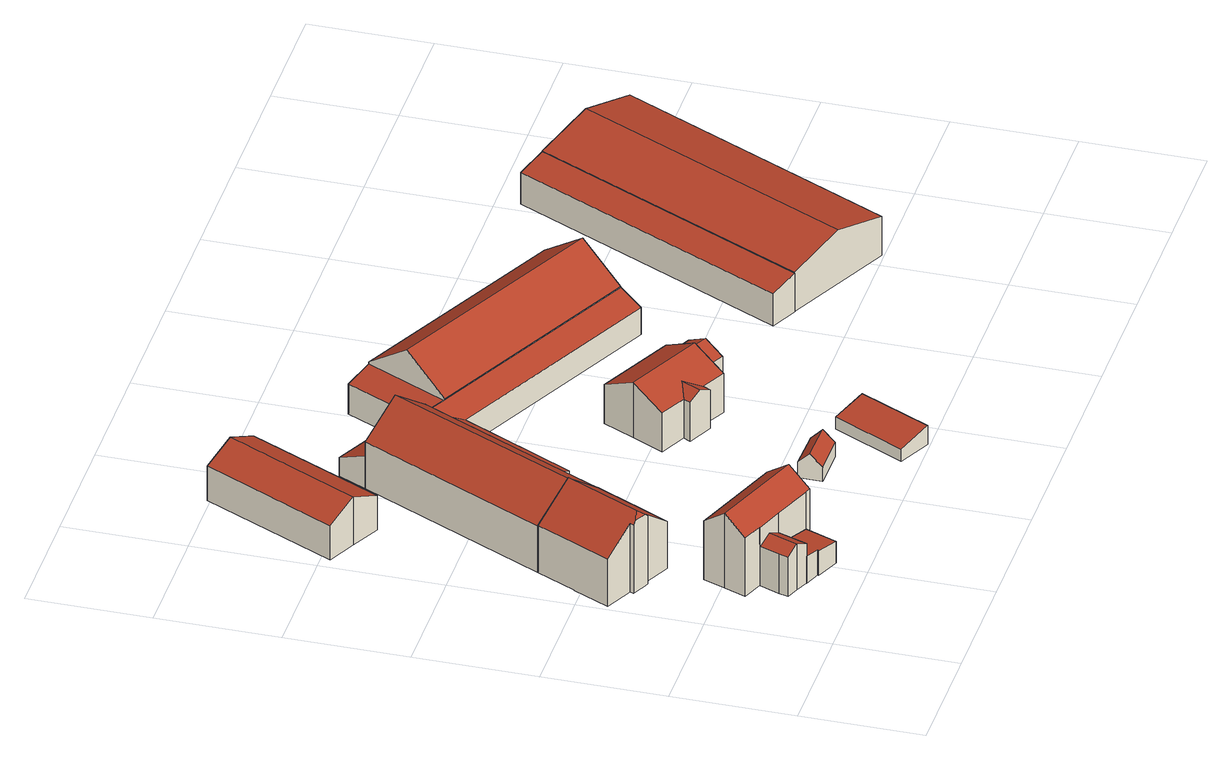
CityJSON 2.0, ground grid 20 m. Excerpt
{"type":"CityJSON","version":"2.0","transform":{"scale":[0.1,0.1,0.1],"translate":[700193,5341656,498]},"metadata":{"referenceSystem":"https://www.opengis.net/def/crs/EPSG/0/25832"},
"CityObjects":{
"building1":{"type":"Building","attributes":{"Gemeindeschluessel":"09184112","HoeheDach":"512.580","HoeheGrund":"498.880","Methode":"2000","NiedrigsteTraufeDesGebaeudes":"507.359","Geometrietyp2DReferenz":"3000","function":"31001_1000","roofType":"3300","measuredHeight":13.7,"storeysAboveGround":3},"address":[{"country":"Germany","locality":"Aschheim","thoroughfareName":"Hintermühle 1"}],"geometry":[{"type":"Solid","lod":"2","boundaries":[[[[0,1,2,3,4,5,6,7,8]],[[9,10,11,12,13,2,1,0,14,15]],[[16,17,7,6,18,19,20,21]],[[22,23,14,0,8,7,17,16,21,24]],[[10,9,25,26]],[[22,24,27,28]],[[24,21,20,27]],[[11,10,26,29]],[[30,29,26,25,31,32,28,27,20,19,18,6,5,4,3,33]],[[14,23,15]],[[31,25,9,15,23,22,28,32]],[[30,33,3,2,13,12,11,29]]]],"semantics":{"surfaces":[{"type":"WallSurface"},{"type":"RoofSurface","Dachneigung":"52.458","Dachorientierung":"115.842","Flaeche":"119.319","Z_MAX":"13.700","Z_MAX_ASL":"512.580","Z_MIN":"8.488","Z_MIN_ASL":"507.368"},{"type":"RoofSurface","Dachneigung":"52.458","Dachorientierung":"295.844","Flaeche":"119.383","Z_MAX":"13.700","Z_MAX_ASL":"512.580","Z_MIN":"8.479","Z_MIN_ASL":"507.359"},{"type":"GroundSurface"},{"type":"RoofSurface","Dachneigung":"49.650","Dachorientierung":"206.091","Flaeche":"1.283","Z_MAX":"13.700","Z_MAX_ASL":"512.580","Z_MIN":"12.899","Z_MIN_ASL":"511.779"}],"values":[[0,1,0,2,0,0,0,0,3,4,0,0]]}}]},
"building2":{"type":"Building","attributes":{"Gemeindeschluessel":"09184112","HoeheDach":"503.820","HoeheGrund":"498.917","Methode":"2000","NiedrigsteTraufeDesGebaeudes":"502.820","Geometrietyp2DReferenz":"3000","function":"31001_2000","roofType":"1000","measuredHeight":4.9,"storeysAboveGround":1},"geometry":[{"type":"Solid","lod":"2","boundaries":[[[[34,35,36,37]],[[38,39,40,41]],[[39,42,43,40]],[[40,43,44,37,36,41]],[[42,45,44,43]],[[35,38,41,36]],[[45,34,37,44]],[[34,45,42,39,38,35]]]],"semantics":{"surfaces":[{"type":"WallSurface"},{"type":"GroundSurface"},{"type":"RoofSurface","Dachneigung":"82.043","Dachorientierung":"110.423","Flaeche":"39.121","Z_MAX":"4.903","Z_MAX_ASL":"503.820","Z_MIN":"3.903","Z_MIN_ASL":"502.820"}],"values":[[0,0,0,1,0,0,0,2]]}}]},
"building3":{"type":"Building","attributes":{"Gemeindeschluessel":"09184112","HoeheDach":"512.429","HoeheGrund":"498.968","Methode":"2000","NiedrigsteTraufeDesGebaeudes":"506.094","Geometrietyp2DReferenz":"3000","function":"31001_2000","roofType":"3100","measuredHeight":13.46,"storeysAboveGround":4},"geometry":[{"type":"Solid","lod":"2","boundaries":[[[[46,47,48,49,50,51,52,53,54,55,56,57,58]],[[59,60,56,55]],[[48,61,62,63,64,49]],[[63,62,65,66,67]],[[68,69,70,71]],[[57,72,67,66,73,58]],[[66,65,74,73]],[[72,60,59,71,70,75,64,63,67]],[[69,68,53,52]],[[74,76,47,46]],[[73,74,46,58]],[[71,59,55,54]],[[64,75,50,49]],[[60,72,57,56]],[[76,61,48,47]],[[75,70,51,50]],[[68,71,54,53]],[[65,62,61,76,74]],[[70,69,52,51]]]],"semantics":{"surfaces":[{"type":"GroundSurface"},{"type":"WallSurface"},{"type":"RoofSurface","Dachneigung":"53.525","Dachorientierung":"20.572","Flaeche":"79.507","Z_MAX":"13.461","Z_MAX_ASL":"512.429","Z_MIN":"10.569","Z_MIN_ASL":"509.537"},{"type":"RoofSurface","Dachneigung":"62.616","Dachorientierung":"110.140","Flaeche":"13.583","Z_MAX":"8.337","Z_MAX_ASL":"507.305","Z_MIN":"7.126","Z_MIN_ASL":"506.094"},{"type":"RoofSurface","Dachneigung":"53.460","Dachorientierung":"200.552","Flaeche":"79.655","Z_MAX":"13.461","Z_MAX_ASL":"512.429","Z_MIN":"10.532","Z_MIN_ASL":"509.500"},{"type":"RoofSurface","Dachneigung":"62.637","Dachorientierung":"290.163","Flaeche":"13.343","Z_MAX":"8.337","Z_MAX_ASL":"507.305","Z_MIN":"7.140","Z_MIN_ASL":"506.108"}],"values":[[0,1,1,1,2,1,3,4,1,1,1,1,1,1,1,1,1,5,1]]}}]},
"building4":{"type":"Building","attributes":{"Gemeindeschluessel":"09184112","HoeheDach":"512.435","HoeheGrund":"498.930","Methode":"1000","NiedrigsteTraufeDesGebaeudes":"507.306","Geometrietyp2DReferenz":"3000","function":"31001_2000","roofType":"3100","measuredHeight":13.51,"storeysAboveGround":2},"geometry":[{"type":"Solid","lod":"2","boundaries":[[[[77,3,4,6,78,79,80,81,82]],[[83,84,81,80]],[[84,85,82,81]],[[3,86,87,88,6,4]],[[89,90,88,87]],[[91,85,84,83,89,87,86]],[[83,80,79,78,90,89]],[[77,82,85,91,86,3]],[[88,90,78,6]]]],"semantics":{"surfaces":[{"type":"GroundSurface"},{"type":"WallSurface"},{"type":"RoofSurface","Dachneigung":"52.947","Dachorientierung":"295.811","Flaeche":"291.404","Z_MAX":"13.505","Z_MAX_ASL":"512.435","Z_MIN":"8.379","Z_MIN_ASL":"507.309"},{"type":"RoofSurface","Dachneigung":"52.956","Dachorientierung":"115.810","Flaeche":"291.281","Z_MAX":"13.505","Z_MAX_ASL":"512.435","Z_MIN":"8.376","Z_MIN_ASL":"507.306"}],"values":[[0,1,1,1,2,3,1,1,1]]}}]},
"building5":{"type":"Building","attributes":{"Gemeindeschluessel":"09184112","HoeheDach":"507.147","HoeheGrund":"498.441","Methode":"2000","NiedrigsteTraufeDesGebaeudes":"504.636","Geometrietyp2DReferenz":"3000","function":"31001_2000","roofType":"3100","measuredHeight":8.71,"storeysAboveGround":1},"geometry":[{"type":"Solid","lod":"2","boundaries":[[[[92,93,94,95,96]],[[97,98,99,100,101,102,103]],[[92,96,103,102]],[[104,94,100,99]],[[94,93,101,100]],[[95,105,98,97]],[[93,92,102,101]],[[94,104,105,95]],[[96,95,97,103]],[[105,104,99,98]]]],"semantics":{"surfaces":[{"type":"RoofSurface","Dachneigung":"64.859","Dachorientierung":"115.645","Flaeche":"144.137","Z_MAX":"8.706","Z_MAX_ASL":"507.147","Z_MIN":"6.196","Z_MIN_ASL":"504.636"},{"type":"GroundSurface"},{"type":"WallSurface"},{"type":"RoofSurface","Dachneigung":"64.915","Dachorientierung":"295.722","Flaeche":"144.407","Z_MAX":"8.706","Z_MAX_ASL":"507.147","Z_MIN":"6.196","Z_MIN_ASL":"504.636"}],"values":[[0,1,2,2,2,2,2,3,2,2]]}}]},
"building6":{"type":"Building","attributes":{"Gemeindeschluessel":"09184112","HoeheDach":"503.990","HoeheGrund":"499.400","Methode":"2000","NiedrigsteTraufeDesGebaeudes":"501.917","Geometrietyp2DReferenz":"3000","function":"31001_2000","roofType":"3100","measuredHeight":4.59,"storeysAboveGround":1},"geometry":[{"type":"Solid","lod":"2","boundaries":[[[[106,107,108,109,110,111]],[[107,112,113,108]],[[114,106,111,115]],[[116,110,109,108,113,117]],[[116,117,113,112,114,115]],[[112,107,106,114]],[[115,111,110,116]]]],"semantics":{"surfaces":[{"type":"WallSurface"},{"type":"RoofSurface","Dachneigung":"43.438","Dachorientierung":"181.474","Flaeche":"18.858","Z_MAX":"4.590","Z_MAX_ASL":"503.990","Z_MIN":"2.517","Z_MIN_ASL":"501.917"},{"type":"GroundSurface"},{"type":"RoofSurface","Dachneigung":"46.572","Dachorientierung":"1.476","Flaeche":"18.111","Z_MAX":"4.590","Z_MAX_ASL":"503.990","Z_MIN":"2.757","Z_MIN_ASL":"502.157"}],"values":[[0,0,1,2,0,3,0]]}}]},
"building7":{"type":"Building","attributes":{"Gemeindeschluessel":"09184112","HoeheDach":"504.826","HoeheGrund":"498.930","Methode":"2000","NiedrigsteTraufeDesGebaeudes":"502.285","Geometrietyp2DReferenz":"3000","function":"31001_2000","roofType":"2100","measuredHeight":5.9,"storeysAboveGround":1},"geometry":[{"type":"Solid","lod":"2","boundaries":[[[[118,119,120,78]],[[121,118,78,80]],[[122,121,80,123]],[[119,122,123,120]],[[120,123,80,78]],[[122,119,118,121]]]],"semantics":{"surfaces":[{"type":"WallSurface"},{"type":"GroundSurface"},{"type":"RoofSurface","Dachneigung":"63.557","Dachorientierung":"26.164","Flaeche":"76.035","Z_MAX":"5.896","Z_MAX_ASL":"504.826","Z_MIN":"3.355","Z_MIN_ASL":"502.285"}],"values":[[0,0,0,0,1,2]]}}]},
"building8":{"type":"Building","attributes":{"Gemeindeschluessel":"09184112","HoeheDach":"502.632","HoeheGrund":"499.240","Methode":"1000","NiedrigsteTraufeDesGebaeudes":"501.365","Geometrietyp2DReferenz":"3000","function":"31001_2000","roofType":"2100","measuredHeight":3.39,"storeysAboveGround":1},"geometry":[{"type":"Solid","lod":"2","boundaries":[[[[124,125,126,127]],[[124,128,129,125]],[[129,128,130,131]],[[125,129,131,126]],[[128,124,127,130]],[[130,127,126,131]]]],"semantics":{"surfaces":[{"type":"WallSurface"},{"type":"RoofSurface","Dachneigung":"78.289","Dachorientierung":"296.043","Flaeche":"81.403","Z_MAX":"3.392","Z_MAX_ASL":"502.632","Z_MIN":"2.125","Z_MIN_ASL":"501.365"},{"type":"GroundSurface"}],"values":[[0,1,0,0,0,2]]}}]},
"building9":{"type":"Building","attributes":{"Gemeindeschluessel":"09184112","HoeheDach":"505.837","HoeheGrund":"499.090","Methode":"1000","NiedrigsteTraufeDesGebaeudes":"504.479","Geometrietyp2DReferenz":"3000","function":"31001_2000","roofType":"2100","measuredHeight":6.75,"storeysAboveGround":1},"geometry":[{"type":"Solid","lod":"2","boundaries":[[[[132,133,134,135]],[[136,137,138,139,140,133,132]],[[141,142,143,144,145,135,134]],[[137,136,145,144]],[[138,137,144,143]],[[136,132,135,145]],[[133,140,141,134]],[[139,138,143,142]],[[140,139,142,141]]]],"semantics":{"surfaces":[{"type":"WallSurface"},{"type":"RoofSurface","Dachneigung":"73.592","Dachorientierung":"295.870","Flaeche":"71.730","Z_MAX":"6.747","Z_MAX_ASL":"505.837","Z_MIN":"5.389","Z_MIN_ASL":"504.479"},{"type":"GroundSurface"}],"values":[[0,1,2,0,0,0,0,0,0]]}}]},
"building10":{"type":"Building","attributes":{"Gemeindeschluessel":"09184112","HoeheDach":"509.473","HoeheGrund":"499.513","Methode":"2000","NiedrigsteTraufeDesGebaeudes":"502.977","Geometrietyp2DReferenz":"3000","function":"31001_1000","roofType":"3100","measuredHeight":9.96,"storeysAboveGround":3},"address":[{"country":"Germany","locality":"Aschheim","thoroughfareName":"Hintermühle 2"}],"geometry":[{"type":"Solid","lod":"2","boundaries":[[[[146,147,148,149]],[[146,149,150,151]],[[152,153,154,155]],[[156,157,158,159]],[[160,161,162,163,164,165]],[[166,152,155,167,168]],[[169,148,147,154,153]],[[169,170,171,172]],[[173,174,158,157,175,176,177,178]],[[179,168,167,180]],[[176,181,182,183]],[[164,174,173,165]],[[184,178,177,185]],[[181,152,166,182]],[[152,181,176,175,170,169,153]],[[163,159,158,174,164]],[[184,161,160,178]],[[170,175,186,171]],[[171,186,156,159,163,162,161,184,185,183,182,166,168,179,151,150,172]],[[175,157,156,186]],[[185,177,176,183]],[[173,178,160,165]],[[167,155,154,147,146,180]],[[180,146,151,179]],[[150,149,148,169,172]]]],"semantics":{"surfaces":[{"type":"RoofSurface","Dachneigung":"61.747","Dachorientierung":"205.930","Flaeche":"8.256","Z_MAX":"5.257","Z_MAX_ASL":"504.770","Z_MIN":"4.017","Z_MIN_ASL":"503.530"},{"type":"WallSurface"},{"type":"RoofSurface","Dachneigung":"62.739","Dachorientierung":"205.921","Flaeche":"85.064","Z_MAX":"9.960","Z_MAX_ASL":"509.473","Z_MIN":"6.984","Z_MIN_ASL":"506.497"},{"type":"RoofSurface","Dachneigung":"62.641","Dachorientierung":"115.907","Flaeche":"6.344","Z_MAX":"8.157","Z_MAX_ASL":"507.670","Z_MIN":"6.976","Z_MIN_ASL":"506.489"},{"type":"RoofSurface","Dachneigung":"62.712","Dachorientierung":"25.924","Flaeche":"91.516","Z_MAX":"9.960","Z_MAX_ASL":"509.473","Z_MIN":"6.957","Z_MIN_ASL":"506.470"},{"type":"GroundSurface"},{"type":"RoofSurface","Dachneigung":"62.627","Dachorientierung":"295.919","Flaeche":"6.316","Z_MAX":"8.157","Z_MAX_ASL":"507.670","Z_MIN":"6.989","Z_MIN_ASL":"506.502"},{"type":"RoofSurface","Dachneigung":"61.740","Dachorientierung":"25.965","Flaeche":"12.814","Z_MAX":"5.257","Z_MAX_ASL":"504.770","Z_MIN":"3.464","Z_MIN_ASL":"502.977"}],"values":[[0,1,1,1,1,1,1,1,2,1,1,3,1,1,4,1,1,1,5,1,1,6,7,1,1]]}}]},
"building11":{"type":"Building","attributes":{"Gemeindeschluessel":"09184112","HoeheDach":"505.998","HoeheGrund":"499.230","Methode":"2000","NiedrigsteTraufeDesGebaeudes":"504.060","Geometrietyp2DReferenz":"3000","function":"51009_1610","roofType":"2100","measuredHeight":6.77},"geometry":[{"type":"Solid","lod":"2","boundaries":[[[[187,188,189,190,191]],[[188,192,193,194]],[[195,196,197,198]],[[199,200,201,202,194,193,203,198,197]],[[195,198,203,193,192,204]],[[196,195,204,192,188,187]],[[189,188,194,202,201,190]],[[197,196,187,199]],[[187,191,200,199]],[[191,190,201,200]]]],"semantics":{"surfaces":[{"type":"RoofSurface","Dachneigung":"66.085","Dachorientierung":"115.823","Flaeche":"107.246","Z_MAX":"6.768","Z_MAX_ASL":"505.998","Z_MIN":"4.830","Z_MIN_ASL":"504.060"},{"type":"WallSurface"},{"type":"GroundSurface"},{"type":"RoofSurface","Dachneigung":"64.965","Dachorientierung":"205.860","Flaeche":"189.939","Z_MAX":"6.768","Z_MAX_ASL":"505.998","Z_MIN":"4.830","Z_MIN_ASL":"504.060"}],"values":[[0,1,1,2,1,3,1,1,1,1]]}}]},
"building12":{"type":"Building","attributes":{"Gemeindeschluessel":"09184112","HoeheDach":"504.770","HoeheGrund":"499.534","Methode":"2000","NiedrigsteTraufeDesGebaeudes":"502.970","Geometrietyp2DReferenz":"3000","function":"31001_2000","roofType":"3100","measuredHeight":5.24,"storeysAboveGround":1},"geometry":[{"type":"Solid","lod":"2","boundaries":[[[[205,206,207,208]],[[146,180,179,151]],[[206,149,150,207]],[[180,209,210,179]],[[149,146,151,150]],[[208,207,150,151,179,210,211]],[[209,180,146,212]],[[208,211,210,209,212,205]],[[212,146,149,206,205]]]],"semantics":{"surfaces":[{"type":"WallSurface"},{"type":"GroundSurface"},{"type":"RoofSurface","Dachneigung":"61.622","Dachorientierung":"25.994","Flaeche":"15.295","Z_MAX":"5.236","Z_MAX_ASL":"504.770","Z_MIN":"3.436","Z_MIN_ASL":"502.970"},{"type":"RoofSurface","Dachneigung":"61.621","Dachorientierung":"205.997","Flaeche":"15.285","Z_MAX":"5.236","Z_MAX_ASL":"504.770","Z_MIN":"3.436","Z_MIN_ASL":"502.970"}],"values":[[0,0,0,0,0,1,2,0,3]]}}]},
"building13":{"type":"Building","attributes":{"Gemeindeschluessel":"09184112","HoeheDach":"511.602","HoeheGrund":"499.030","Methode":"1000","NiedrigsteTraufeDesGebaeudes":"506.057","Geometrietyp2DReferenz":"3000","function":"31001_2000","roofType":"3100","measuredHeight":12.57,"storeysAboveGround":1},"geometry":[{"type":"Solid","lod":"2","boundaries":[[[[213,214,215,216,217,218]],[[219,220,216,215,214,221]],[[213,218,217,222,223,224]],[[222,220,219,223]],[[223,219,221,224]],[[224,221,214,213]],[[220,222,217,216]]]],"semantics":{"surfaces":[{"type":"GroundSurface"},{"type":"WallSurface"},{"type":"RoofSurface","Dachneigung":"53.656","Dachorientierung":"25.868","Flaeche":"374.846","Z_MAX":"12.572","Z_MAX_ASL":"511.602","Z_MIN":"7.027","Z_MIN_ASL":"506.057"},{"type":"RoofSurface","Dachneigung":"53.655","Dachorientierung":"205.865","Flaeche":"375.087","Z_MAX":"12.572","Z_MAX_ASL":"511.602","Z_MIN":"7.027","Z_MIN_ASL":"506.057"}],"values":[[0,1,1,2,3,1,1]]}}]},
"building14":{"type":"Building","attributes":{"Gemeindeschluessel":"09184112","HoeheDach":"505.917","HoeheGrund":"498.950","Methode":"1000","NiedrigsteTraufeDesGebaeudes":"504.628","Geometrietyp2DReferenz":"3000","function":"51009_1610","roofType":"2100","measuredHeight":6.97},"geometry":[{"type":"Solid","lod":"2","boundaries":[[[[225,226,227,228]],[[226,225,229,230]],[[230,229,231,232]],[[229,225,228,231]],[[226,230,232,227]],[[228,227,232,231]]]],"semantics":{"surfaces":[{"type":"WallSurface"},{"type":"RoofSurface","Dachneigung":"75.258","Dachorientierung":"295.588","Flaeche":"253.173","Z_MAX":"6.967","Z_MAX_ASL":"505.917","Z_MIN":"5.678","Z_MIN_ASL":"504.628"},{"type":"GroundSurface"}],"values":[[0,1,0,0,0,2]]}}]},
"building15":{"type":"Building","attributes":{"Gemeindeschluessel":"09184112","HoeheDach":"508.644","HoeheGrund":"498.980","Methode":"1000","NiedrigsteTraufeDesGebaeudes":"505.963","Geometrietyp2DReferenz":"3000","function":"31001_2000","roofType":"3100","measuredHeight":9.66,"storeysAboveGround":1},"geometry":[{"type":"Solid","lod":"2","boundaries":[[[[233,234,235,236,237,238]],[[238,239,240,241,234,233]],[[242,237,236,235,243,244]],[[244,243,241,240]],[[241,243,235,234]],[[242,244,240,239]],[[242,239,238,237]]]],"semantics":{"surfaces":[{"type":"GroundSurface"},{"type":"WallSurface"},{"type":"RoofSurface","Dachneigung":"75.007","Dachorientierung":"295.595","Flaeche":"517.857","Z_MAX":"9.664","Z_MAX_ASL":"508.644","Z_MIN":"6.984","Z_MIN_ASL":"505.964"},{"type":"RoofSurface","Dachneigung":"75.011","Dachorientierung":"115.600","Flaeche":"517.664","Z_MAX":"9.664","Z_MAX_ASL":"508.644","Z_MIN":"6.983","Z_MIN_ASL":"505.963"}],"values":[[0,1,1,2,1,3,1]]}}]}
},
"vertices":[
[125,445,146],[125,445,145],[186,415,94],[186,415,9],[125,445,9],[124,445,9],[64,475,9],[64,475,94],[124,445,145],[77,308,133],[79,313,133],[125,291,94],[154,350,94],[154,351,94],[66,323,146],[71,310,138],[32,410,94],[33,410,94],[33,410,9],[32,410,9],[3,350,9],[3,350,94],[47,322,133],[52,320,138],[49,328,133],[77,308,9],[79,313,9],[49,328,9],[47,322,9],[125,291,9],[154,350,9],[71,310,9],[52,320,9],[154,351,9],
[166,67,54],[167,69,54],[167,69,9],[166,67,9],[141,79,58],[159,129,58],[159,129,9],[141,79,9],[226,103,48],[226,103,9],[206,51,9],[206,51,48],
[119,88,10],[98,96,10],[103,112,10],[116,145,10],[82,158,10],[96,194,10],[110,230,10],[263,173,10],[249,136,10],[235,100,10],[226,103,10],[159,129,10],[141,79,10],[235,100,115],[226,103,115],[103,112,81],[115,144,81],[115,144,115],[116,145,115],[137,136,93],[159,128,81],[159,128,115],[263,173,115],[110,230,115],[96,194,144],[249,136,144],[159,129,115],[141,79,81],[119,88,93],[82,158,115],[98,96,81],
[227,500,9],[213,784,9],[274,754,9],[332,725,9],[335,724,9],[335,723,9],[332,725,95],[335,724,93],[335,723,93],[186,415,93],[125,445,144],[64,475,93],[274,754,144],[213,784,93],[227,500,93],
[223,960,66],[213,965,72],[176,983,91],[69,763,91],[118,739,66],[69,763,4],[21,786,4],[127,1006,4],[176,983,4],[213,965,4],[223,960,4],[118,739,4],[127,1006,66],[21,786,66],
[405,146,60],[405,165,42],[405,165,14],[405,146,14],[405,126,14],[405,126,39],[473,163,42],[473,163,14],[473,144,60],[473,125,40],[473,125,14],[473,144,14],
[213,784,68],[235,830,43],[235,830,9],[332,725,68],[355,771,43],[355,771,9],
[602,118,46],[545,1,46],[545,1,12],[602,118,12],[548,145,34],[490,27,34],[548,145,12],[490,27,12],
[335,724,66],[332,725,65],[332,725,11],[335,724,11],[335,723,66],[373,704,78],[439,840,78],[397,860,65],[355,771,65],[355,771,11],[397,860,11],[439,840,11],[373,704,11],[335,723,11],
[616,393,68],[587,406,68],[577,386,55],[606,372,55],[606,372,15],[616,393,15],[590,423,85],[595,421,85],[595,421,59],[590,423,59],[543,317,15],[543,317,85],[502,338,85],[502,338,15],[455,345,85],[455,345,15],[476,335,15],[496,325,15],[496,325,85],[475,335,97],[590,423,15],[598,438,50],[598,438,15],[577,386,105],[571,373,112],[571,373,15],[577,386,15],[491,368,97],[502,337,85],[568,369,115],[442,430,115],[417,378,85],[461,357,85],[630,423,15],[630,423,50],[468,482,85],[468,482,15],[442,430,15],[461,357,15],[417,378,15],[568,369,15],
[356,667,61],[335,723,80],[316,686,80],[227,500,80],[265,481,61],[373,704,80],[373,704,12],[335,723,12],[734,529,80],[717,493,61],[717,493,12],[734,529,12],[356,667,12],[265,481,12],[227,500,12],[316,686,12],[374,704,12],[374,704,80],
[638,345,50],[601,363,50],[601,363,15],[638,345,15],[667,405,50],[667,405,15],[652,375,15],[652,375,68],
[734,529,10],[373,704,10],[406,772,10],[439,840,10],[799,665,10],[766,597,10],[406,772,136],[439,840,81],[373,704,81],[799,665,81],[766,597,136],[734,529,81],
[1012,760,66],[1056,739,79],[1056,739,9],[1012,760,9],[796,309,66],[840,288,79],[796,309,9],[840,288,9],
[930,245,10],[840,288,10],[1056,739,10],[1146,696,10],[1236,652,10],[1020,202,10],[1020,202,80],[930,245,106],[840,288,80],[1236,652,80],[1056,739,80],[1146,696,106]
]}
